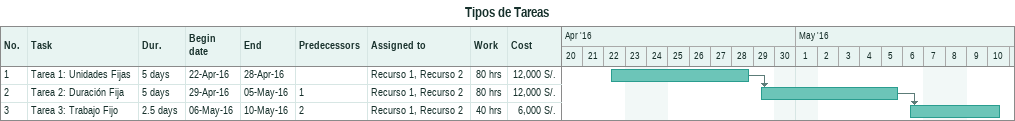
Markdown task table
Tipos de Tareas

| ID | Task | Duration | Start | Finish | Predecessors | Resources | Work (h) | Cost (S/.) |
|---|---|---|---|---|---|---|---|---|
| 1 | Tarea 1: Unidades Fijas | 5d | 2016-04-22 | 2016-04-28 |  | Recurso 1, Recurso 2 | 80 | 12000 |
| 2 | Tarea 2: Duración Fija | 5d | 2016-04-29 | 2016-05-05 | 1 | Recurso 1, Recurso 2 | 80 | 12000 |
| 3 | Tarea 3: Trabajo Fijo | 2.5d | 2016-05-06 | 2016-05-10 | 2 | Recurso 1, Recurso 2 | 40 | 6000 |
